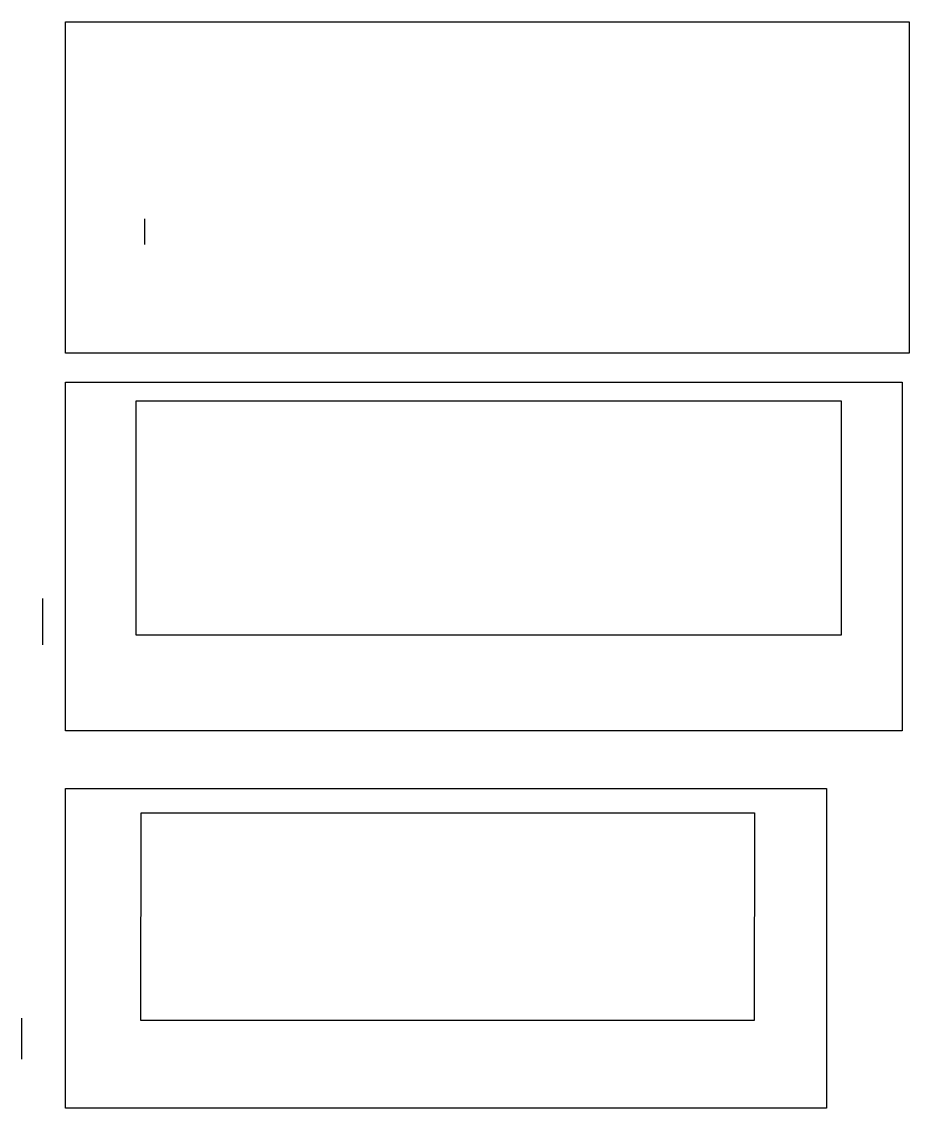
# Model space of a CAD drawing. Header units: millimetres. Extents: x -16 to 313, y 0 to 403.
import ezdxf

# ---------------------------------------------------------------- set-up
doc = ezdxf.new("R2010")
doc.units = ezdxf.units.MM
picture_1 = doc.add_image_def('image1.png', size_in_pixel=(1600, 672))
picture_2 = doc.add_image_def('image2.png', size_in_pixel=(1759, 733))
picture_3 = doc.add_image_def('image3.png', size_in_pixel=(1774, 697))

msp = doc.modelspace()

# ---------------------------------------------------------------- linework, layer by layer
at = {"color": 242, "true_color": 0xcd2027}
for p, q in [((29.41, 320.36), (29.41, 329.9)), ((-8.44, 171.85), (-8.44, 189.11)), ((27.88, 32.53), (27.99, 109.53)), ((27.99, 109.53), (255.47, 109.53)), ((255.47, 109.53), (255.36, 32.53)), ((-16.26, 18.24), (-16.26, 33.38)), ((255.36, 32.53), (27.88, 32.53))]:
    msp.add_line(p, q, dxfattribs=at)
msp.add_lwpolyline([(287.72, 175.45), (26.2, 175.45), (26.2, 262.34), (287.72, 262.34)], close=True, dxfattribs=at)

# ---------------------------------------------------------------- pictures from other files: only their frames are drawn
image = msp.add_image(picture_3, insert=(0, 280), size_in_units=(312.93, 122.95), dxfattribs=dict(at, fade=73))
image.dxf.flags = 7
image = msp.add_image(picture_2, insert=(0, 140), size_in_units=(310.28, 129.3), dxfattribs=dict(at, fade=77))
image.dxf.flags = 7
image = msp.add_image(picture_1, insert=(0, 0), size_in_units=(282.24, 118.54), dxfattribs=dict(fade=68))
image.dxf.flags = 7

doc.saveas('drawing.dxf')
